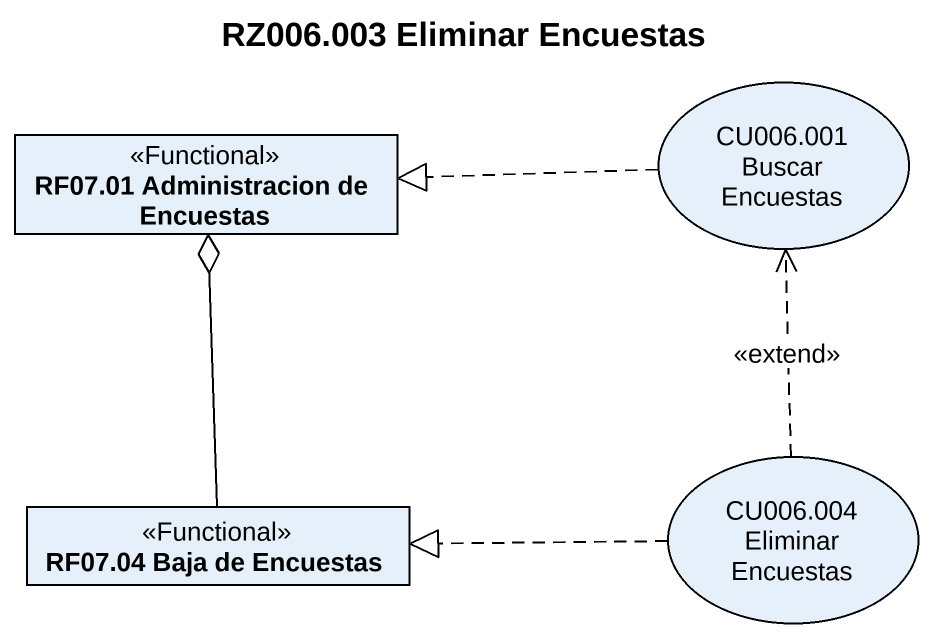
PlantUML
@startuml
title RZ006.003 Eliminar Encuestas
allowmixing
hide circle
hide empty members
class "RF07.01 Administracion de Encuestas" as RF07_01_Administracion_de <<Functional>>
usecase "CU006.001 Buscar Encuestas" as CU006_001_Buscar_Encuestas
class "RF07.04 Baja de Encuestas" as RF07_04_Baja_de_Encuestas <<Functional>>
usecase "CU006.004 Eliminar Encuestas" as CU006_004_Eliminar_Encuestas
CU006_001_Buscar_Encuestas .left.|> RF07_01_Administracion_de
RF07_04_Baja_de_Encuestas -up-o RF07_01_Administracion_de
CU006_004_Eliminar_Encuestas .up.> CU006_001_Buscar_Encuestas : <<extend>>
CU006_004_Eliminar_Encuestas .left.|> RF07_04_Baja_de_Encuestas
@enduml
